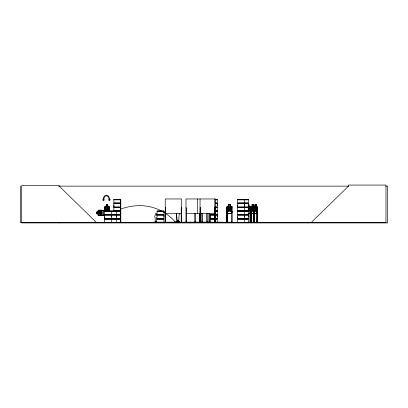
<?xml version="1.0" encoding="UTF-8"?>
<svg xmlns="http://www.w3.org/2000/svg" width="408" height="408" viewBox="0 0 408 408"><rect width="100%" height="100%" fill="white"/><g stroke="black" fill="none" stroke-linecap="round" stroke-linejoin="round"><path stroke-width="0.61" d="M100.149 215.654L100.149 215.154L111.313 215.159L111.302 218.54L104.422 218.54L104.433 216.847M111.302 216.847L111.302 215.159M113.868 206.963L113.868 203.582L120.758 203.582L120.758 206.963L113.868 206.963L113.878 205.27M116.657 216.847L116.657 215.159L116.657 218.54M111.501 215.159L120.758 215.159L120.748 218.54L111.501 218.54M120.748 203.582L120.748 206.963M163.955 216.847L163.955 215.159L157.075 215.159M214.71 218.54L210.375 218.54L210.38 216.847M217.255 216.847L217.255 215.159L215.536 215.159M217.255 205.27L217.255 203.582L215.536 203.582M237.594 218.54L237.594 215.159L248.395 215.159L248.39 218.54L237.594 218.54L237.604 216.847M248.395 206.963L237.594 206.963L237.604 205.27M244.474 216.847L244.474 215.159L244.474 218.54M244.474 205.27L244.474 203.582L244.474 206.963M248.39 216.847L248.39 215.159M178.765 221.799L179.081 214.7A1.841 1.709 -90 0 0 179.581 213.399M106.039 210.803L106.039 210.191L107.702 210.207L107.702 206.831L106.35 206.831L106.35 210.207M106.197 210.788L106.197 210.207M106.412 210.803L106.412 210.191M177.761 220.958L178.383 221.095L178.097 220.708M177.888 220.988L178.469 220.84M177.761 220.84C179.015 220.937 177.771 220.774 178.23 221.065M178.418 220.952L178.026 220.799L178.174 221.095M178.383 220.708L178.031 221.09M178.021 220.932L178.459 220.789M155.968 221.36L155.897 221.615M106.192 210.732L106.192 210.268M106.391 210.309L106.391 210.691M197.696 222.35L197.712 222.63L202.475 222.595M202.373 222.595L202.291 213.43M202.49 222.35L202.511 222.63M256.77 213.41L257.132 211.655M256.795 213.471L257.183 211.655L257.168 206.805L256.785 206.162M162.976 222.35L162.996 222.63M167.561 222.35L167.581 222.63M248.814 222.595L248.849 222.324L248.86 222.63M248.829 222.579L259.539 222.595M253.24 222.35L253.261 222.63M104.57 222.63L104.642 222.095M249.92 213.41L250.446 211.655L250.446 206.831L249.92 206.224M103.056 222.35L103.086 222.63M103.056 222.554L111.297 222.386L104.433 222.391M232.116 211.655L231.509 213.41L227.373 213.41L226.833 211.655L226.838 206.836M232.178 211.665L231.555 213.471L227.327 213.471L226.772 211.665M178.383 220.937L178.112 220.896L178.424 220.901M226.93 222.595L226.996 222.324L227.006 222.63M215.526 222.63L215.45 198.966L186.007 198.966L185.971 222.63L185.941 222.329M194.728 222.329L194.647 222.595M201.44 222.595L201.368 222.324M106.223 210.987L106.983 209.289C107.6 212.114 109.267 211.359 107.273 208.906C109.222 206.555 107.539 205.785 106.957 208.483C106.248 205.724 104.861 206.637 106.672 208.891L105.978 210.375M248.166 208.483C248.783 205.821 250.619 206.509 248.508 208.906C250.665 211.4 248.844 212.084 248.191 209.289M107.947 211.176L108.431 210.207L108.431 206.831L107.702 206.224L107.717 204.352L106.264 204.352L106.299 206.162M251.032 222.63L251.037 206.81L251.384 206.162L253.929 206.162L254.317 206.805L253.883 206.162M251.374 213.471L251.027 211.655L251.073 206.836L251.399 206.224M254.286 206.162L253.929 206.836L253.944 222.63M254.306 206.224L253.975 206.836L253.98 222.63M248.875 211.655L249.66 210.207L249.66 206.831L248.875 206.224L248.931 204.352L248.957 206.162M178.316 220.708L177.98 220.845M105.31 206.162L104.81 206.81L105.33 206.224M101.883 210.186L98.481 210.186L98.032 210.763L98.032 211.997L96.778 211.997L96.778 213.807L98.073 213.807L98.032 214.98L98.476 215.618L104.672 215.654M98.522 210.186L98.073 210.788L98.073 214.98L98.517 215.618M100.149 210.248L100.149 210.747L106.549 210.747L106.549 210.191M171.493 222.498L171.467 222.197M172.028 222.197L171.829 222.62M174.022 222.197L173.89 222.62M176.99 221.427L176.797 222.605L177.2 222.6M176.996 222.386L177.495 222.482M178.796 222.197L178.796 221.427L179.556 221.427L179.418 222.62M157.085 222.615L156.861 221.819L156.713 222.334L155.162 222.334L155.02 221.819L155.014 222.462L155.377 222.528M156.856 222.462L156.381 222.625L167.54 222.595M113.852 211.038L120.763 210.905L120.758 207.641L113.868 207.641L113.868 210.9M104.417 222.625L104.422 219.218L111.313 219.218L111.313 222.482L102.974 222.595M210.37 222.625L217.326 222.595M237.578 211.038L248.401 210.905M311.069 222.63L348.524 186.135L348.524 185.064L385.973 185.064L385.973 222.63L20.4 222.63L20.4 186.135M106.549 210.803L106.197 210.691M251.716 222.595L251.751 222.324L251.761 222.63M177.924 220.743L177.929 221.065M171.635 222.625L171.467 222.386L183.937 222.595L183.911 222.329M179.081 222.498L171.442 222.498M177.98 220.958L177.964 221.065M154.902 222.625L156.861 222.462M226.318 222.595L226.97 222.554M226.726 222.595L226.746 207.912L227.261 207.912L227.317 222.63M248.401 222.482L237.553 222.6M58.691 186.135L348.718 186.135M385.688 186.135L387.6 186.135L387.6 222.936L21.716 222.936L21.716 185.446L59.17 185.446L59.17 186.135L96.62 222.63M113.863 199.507L120.763 199.507M215.531 199.497L217.265 199.507M237.589 199.507L248.401 199.507M113.863 199.634L120.763 199.634M215.541 199.624L217.265 199.639L217.255 202.898L215.536 202.898M237.589 199.624L248.401 199.639M113.878 199.838L120.748 199.838L120.748 202.898L113.868 202.898L113.868 199.639M215.526 199.838L217.255 199.838M237.604 199.838L248.39 199.838M113.822 203.138L120.804 203.138M215.562 203.138L217.311 203.138M237.548 203.138L248.446 203.138M113.822 203.347L120.804 203.347M215.562 203.347L217.311 203.347M237.548 203.347L248.446 203.347M248.395 203.582L237.594 203.582L237.594 206.963M228.572 204.352L230.377 204.352L230.372 206.162M252.083 204.352L253.22 204.352L253.184 206.224M107.702 204.413L106.315 204.413L106.35 206.224L105.621 206.831L105.621 210.207M228.633 204.413L230.316 204.413L230.316 206.224L231.209 206.831L231.209 210.207L230.311 211.655L228.633 211.655L227.73 210.207L227.73 206.831L228.633 206.224L228.638 204.413L228.572 206.162M253.184 204.413L252.119 204.413L252.119 206.224L251.573 206.831L251.573 210.207L252.119 211.655L253.139 211.655L253.684 210.207L253.684 206.831L253.139 206.224L253.174 204.352M256.086 204.413L255.02 204.413L256.127 204.352L256.086 206.224M105.274 206.162L108.691 206.162M248.875 206.224L249.971 206.162L250.527 206.805L250.527 222.63M254.24 206.162L256.831 206.162L257.219 206.805L257.183 222.63M108.635 206.224L109.206 206.805L109.206 211.058M215.536 206.963L217.26 206.963L217.26 203.582M113.822 207.198L120.804 207.198M215.562 207.198L217.311 207.198M237.548 207.198L248.446 207.198M113.822 207.407L120.804 207.407M215.562 207.407L217.311 207.407M237.548 207.407L248.446 207.407M215.536 207.641L217.26 207.641L217.26 210.9L215.541 210.905M248.395 207.641L237.594 207.641L237.594 210.9M108.605 207.912L109.12 207.912M165.24 207.912L165.679 207.912M186.007 207.912L186.507 207.912L186.507 222.63M200.058 207.912L200.471 207.912L200.44 222.63M215.45 207.912L214.531 207.912L214.419 222.554M231.622 207.912L232.137 207.912M251.017 207.912L251.318 207.912L251.354 222.63M253.919 207.912L254.22 207.912L254.255 222.63M98.496 210.242L106.585 210.248L106.549 210.747M103.132 210.742L103.086 214.996M113.878 210.814L120.748 210.814L120.748 207.641M215.526 210.814L217.255 210.814M237.604 210.814L248.39 210.814M248.401 211.043L237.589 211.043L248.395 211.089M111.496 211.201L120.763 211.216L120.758 214.475L111.501 214.475M215.541 211.201L217.265 211.211L217.255 214.475L215.536 214.475M248.401 211.216L237.589 211.216L237.604 214.475L248.395 214.475L248.395 211.216M104.433 211.415L111.302 211.415M111.506 211.415L120.748 211.415L120.748 214.475M157.085 211.415L163.955 211.415M215.526 211.415L217.255 211.415M237.604 211.415L248.39 211.415M250.497 211.665L249.961 213.471L248.12 213.471M250.991 211.665L251.399 213.41M96.818 212.058L98.119 212.058L98.537 211.15L100.873 211.15L101.878 212.058L101.878 213.746L100.873 214.654L98.537 214.654L98.119 213.746L96.818 213.746M248.12 213.41L249.951 213.41M251.354 213.41L253.914 213.41M254.255 213.41L256.816 213.41M251.328 213.471L253.939 213.471M256.841 213.471L254.23 213.471L253.893 211.665L254.276 213.471M165.24 213.685L181.494 213.685M186.007 213.685L215.45 213.685M210.375 214.475L214.71 214.475M104.377 214.715L111.358 214.715M111.476 214.715L120.804 214.715M157.029 214.715L164.011 214.715M176.159 213.399A1.841 1.709 -90 0 0 176.659 214.7L177.057 221.799L178.199 221.799M210.324 214.715L214.72 214.715M215.562 214.715L217.311 214.715M237.548 214.715L248.446 214.715M104.377 214.924L111.358 214.924M111.476 214.924L120.804 214.924M157.029 214.924L164.011 214.924M210.324 214.924L214.72 214.924M215.562 214.924L217.311 214.924M237.548 214.924L248.446 214.924M214.71 215.159L210.375 215.159L210.375 218.54M98.491 215.557L100.205 215.557M157.075 218.54L163.965 218.54L163.965 215.159M215.536 218.54L217.26 218.54L217.26 215.159M104.377 218.775L111.358 218.775M111.476 218.775L120.804 218.775M157.029 218.775L164.011 218.775M210.324 218.775L214.72 218.775M215.562 218.775L217.311 218.775M237.548 218.775L248.446 218.775M104.377 218.984L111.358 218.984M111.476 218.984L120.804 218.984M157.029 218.984L164.011 218.984M210.324 218.984L214.72 218.984M215.562 218.984L217.311 218.984M237.548 218.984L248.446 218.984M111.501 219.218L120.758 219.218L120.758 222.482L111.496 222.488M157.075 219.218L163.965 219.218L163.965 222.482M214.71 219.218L210.375 219.218L210.375 222.482M215.536 219.218L217.26 219.218L217.291 222.63M177.883 220.585L177.883 222.197L177.832 220.585L178.663 220.585L178.663 222.197M174.415 222.044L175.629 222.044M165.194 222.095L165.725 222.095M181.698 222.095L181.167 222.095L181.183 222.63M185.951 222.095L186.568 222.095L186.568 222.63M199.645 222.095L200.517 222.095L200.522 222.595M202.353 222.095L201.736 222.095L201.756 222.63M207.259 222.095L206.647 222.095L206.647 222.63M209.493 222.095L208.881 222.095L208.896 222.63L208.937 213.43M214.486 222.095L215.511 222.095M226.69 222.095L227.317 222.095M231.566 222.095L232.198 222.095L232.198 222.63L232.178 206.805L231.535 206.162L227.343 206.162L226.772 206.81L226.833 222.63M250.619 222.095L249.992 222.095L249.992 222.63M250.971 222.095L251.522 222.095L251.506 222.63M253.873 222.095L254.48 222.095L254.464 222.63M256.831 222.095L257.382 222.095L257.366 222.63M195.35 222.248L199.645 222.248M202.353 222.248L206.647 222.248M209.493 222.248L210.722 222.248M227.297 222.248L231.586 222.248M248.135 222.248L250.089 222.248M251.354 222.248L254.097 222.248M254.255 222.248L256.999 222.248M120.743 222.386L111.506 222.386L120.748 222.391L120.748 219.218M167.581 222.324L157.09 222.386L163.955 222.391M202.511 222.324L195.932 222.324L195.962 222.63M207.315 222.35L207.351 222.595M227.006 222.324L226.364 222.329L226.394 222.63M231.877 222.63L231.877 222.324L232.57 222.595M248.834 222.35L259.503 222.324M214.705 222.391L210.38 222.391L217.296 222.324M215.506 222.324L217.255 222.391M179.336 222.579L179.311 222.324L183.916 222.554M232.529 222.554L231.953 222.595M215.567 222.35L215.602 222.595M251.986 222.35L251.955 222.63M252.195 222.595L252.21 222.35M249.227 222.35L249.191 222.63M256.617 222.35L256.591 222.63M212.512 222.35L212.492 222.63M231.509 206.224L232.116 206.831M108.656 206.162L109.206 206.805M232.529 222.35L232.494 222.63M176.659 214.7L177.016 221.799M259.493 222.324L259.493 222.63M257.321 222.63L257.336 207.912L256.882 207.912L256.846 222.63M257.122 222.095L257.101 222.63M257.035 213.43L257.035 222.63M256.999 222.095L256.999 222.63M256.04 204.413L256.04 206.224L256.586 206.831L256.586 210.207L256.04 211.655L255.02 211.655L254.475 210.207L254.475 206.831L255.02 206.224L255.031 204.352L255.071 206.224M255.092 222.324L255.092 222.63M254.373 212.206L254.408 222.63M254.363 222.095L254.363 222.63M254.143 222.095L254.164 222.63M254.072 213.43L254.072 222.018M252.164 204.413L252.164 206.224M251.471 212.206L251.461 222.63M251.262 222.095L251.251 222.63M251.17 213.43L251.17 222.63M251.134 222.095L251.134 222.63M250.619 222.63L250.573 207.912L250.043 207.912L250.089 222.63M250.395 222.095L250.41 222.63M250.216 222.095L250.216 222.63L250.14 212.206M248.875 206.831L248.875 210.207M248.615 204.714L248.615 205.321M248.395 199.639L248.39 202.898L237.594 202.898L237.594 199.639M248.395 222.482L248.39 219.218L237.594 219.218L237.594 222.482M244.484 199.639L244.474 202.898M244.474 207.641L244.484 210.9M244.484 211.216L244.474 214.475M244.484 219.218L244.484 222.482M232.055 222.095L232.086 222.63M231.703 222.095L231.708 222.63M231.642 207.912L231.622 222.63L231.586 222.095M227.241 207.912L227.179 222.63M222.707 222.63L222.707 222.171L153.459 222.171L153.459 222.63M222.533 222.171L222.533 222.63M222.136 222.171L222.136 222.63M215.393 222.095L215.393 222.63M214.945 207.912L214.95 222.63M214.894 222.095L214.894 222.63M214.776 198.966L214.776 222.63M214.7 207.912L214.725 222.63L214.669 222.095M214.506 222.095L214.506 222.63M209.431 213.43L209.493 222.63M209.375 222.095L209.375 222.63M208.993 222.095L208.993 222.63M207.203 213.43L207.274 222.63M207.142 222.095L207.147 222.63M206.703 213.43L206.759 222.63M202.235 222.095L202.24 222.63M201.853 222.095L201.853 222.63L201.797 213.43M200.899 222.324L200.899 222.63M200.68 222.324L200.654 222.63M200.333 222.095L200.333 222.63L200.303 207.912M200.226 207.912L200.144 222.63L200.144 222.095M200.058 198.966L199.986 222.63M199.935 222.324L199.935 222.63M199.828 222.171L199.828 222.63M199.762 222.095L199.762 222.63M199.706 213.43L199.645 222.63M199.543 222.324L199.517 222.63M198.232 222.324L198.227 222.63M197.783 222.324L197.809 222.63M197.498 198.966L197.498 213.685M197.314 222.324L197.314 222.63M197.1 222.324L197.1 222.63M197.074 222.324L197.074 222.63M196.86 222.324L196.86 222.63M196.401 222.324L196.35 222.63M195.35 222.63L195.35 222.095L194.738 222.095L194.759 222.63M195.294 213.43L195.238 222.63M194.794 213.43L194.856 222.63M191.189 222.171L191.189 222.63M190.261 222.171L190.261 222.63M186.451 222.095L186.451 222.63M186.068 222.095L186.068 222.63M181.667 222.63L181.652 207.912L181.213 207.912L181.213 222.63M181.453 222.63L181.494 198.966L165.24 198.966L165.25 222.63M181.371 207.912L181.371 222.63L181.341 222.095M179.357 221.427L179.357 222.197M178.617 220.585L178.617 222.197M177.189 222.197L177.189 221.427L176.429 221.427L176.429 222.386M175.527 222.386L175.527 222.197A135.063 78.086 -71.7 0 0 120.37 209.156M165.679 213.46L165.709 222.63M165.551 222.095L165.551 222.63M165.52 207.912L165.52 222.63L165.398 207.912M165.368 222.095L165.368 222.63M156.218 222.334L156.218 221.258L155.657 221.258L155.657 222.334M154.387 222.171L154.387 222.63M154.142 222.171L154.142 222.63M153.745 222.171L153.745 222.63M120.758 199.639L120.758 202.898M120.758 215.159L120.758 218.54M116.668 211.216L116.657 214.475M116.657 219.218L116.668 222.482M109.171 206.805L109.171 211.058M108.722 207.912L108.722 210.977M107.753 204.352L107.753 206.162M105.188 210.365L105.188 207.912L104.672 207.912L104.672 210.365M104.861 210.451L104.897 206.836L104.81 210.451M104.422 215.159L104.422 218.54M103.046 210.788L103.046 214.955M100.286 210.248L100.286 210.747M100.286 215.154L100.286 215.654M96.823 211.997L96.823 213.807M59.17 222.63L59.17 222.936M98.45 213.986L98.522 214.435L99.914 213.272C101.796 215.74 102.01 213.71 100.179 212.91C101.98 212.267 101.832 209.952 99.904 212.522C98.093 210.191 97.9 212.186 99.623 212.879L98.45 213.986M156.805 217.337L156.55 222.069L155.326 222.069L155.071 217.337A1.229 1.229 0 0 1 155.326 215.404L155.326 214.078A0.612 0.612 0 0 1 155.938 213.466A0.612 0.612 0 0 1 156.55 214.078L156.55 215.404A1.229 1.229 0 0 1 156.805 217.337M253.649 210.982L253.297 211.038L252.7 209.289L252.124 210.987L251.751 211.048L252.465 208.891L251.838 206.79L252.679 208.483L253.256 206.841L253.608 206.82L252.914 208.906L253.649 210.982M256.55 210.982L256.204 211.038L255.602 209.289L255.026 210.987L254.638 210.982L255.367 208.891L254.74 206.79L256.04 206.831L256.04 210.207L255.02 210.207L255.015 206.841L255.581 208.483L256.158 206.841L256.51 206.82L255.821 208.906L256.55 210.982M231.056 210.982L230.479 211.038L229.485 209.289C228.806 212.032 226.588 211.482 229.102 208.891C226.731 206.453 228.755 205.867 229.459 208.483C230.138 205.877 232.285 206.433 229.847 208.906L231.056 210.982M256.142 222.554L256.142 222.554M110.14 199.762L109.37 200.833L108.594 199.762L109.13 199.762A3.871 2.678 -90 0 0 106.447 195.886A3.871 2.678 -90 0 0 103.77 199.762L104.3 199.762L103.479 200.833L102.658 199.762L103.188 199.762A4.641 3.213 -90 0 1 106.396 195.121A4.641 3.213 -90 0 1 109.609 199.762L110.14 199.762M173.528 222.386C172.885 222.681 174.175 222.666 173.528 222.386M107.462 204.714L106.59 204.714L106.59 205.321L107.462 205.321L107.462 204.714M230.01 204.714L228.929 204.714L228.929 205.321L230.01 205.321L230.01 204.714M252.955 204.714L252.302 204.714L252.302 205.321L252.955 205.321L252.955 204.714M255.857 204.714L255.204 204.714L255.204 205.321L255.857 205.321L255.857 204.714M230.311 206.831L228.633 206.831L228.633 210.207L230.311 210.207L230.311 206.831M253.139 206.831L252.119 206.831L252.119 210.207L253.139 210.207L253.139 206.831M120.763 211.043L104.417 211.084L120.758 211.089M163.97 211.084L157.07 211.084L163.965 211.089M217.265 211.084L215.531 211.074L217.26 211.089M111.318 211.216L104.417 211.216L104.433 214.475L111.313 214.475L111.313 211.216M163.97 211.216L157.07 211.216L157.085 214.475L163.965 214.475L163.965 211.216M100.873 212.058L98.537 212.058L98.537 213.746L100.873 213.746L100.873 212.058M97.492 212.359L97.073 212.359L97.073 213.445L97.492 213.445L97.492 212.359M248.38 222.386L237.609 222.386L248.39 222.391"/></g></svg>
